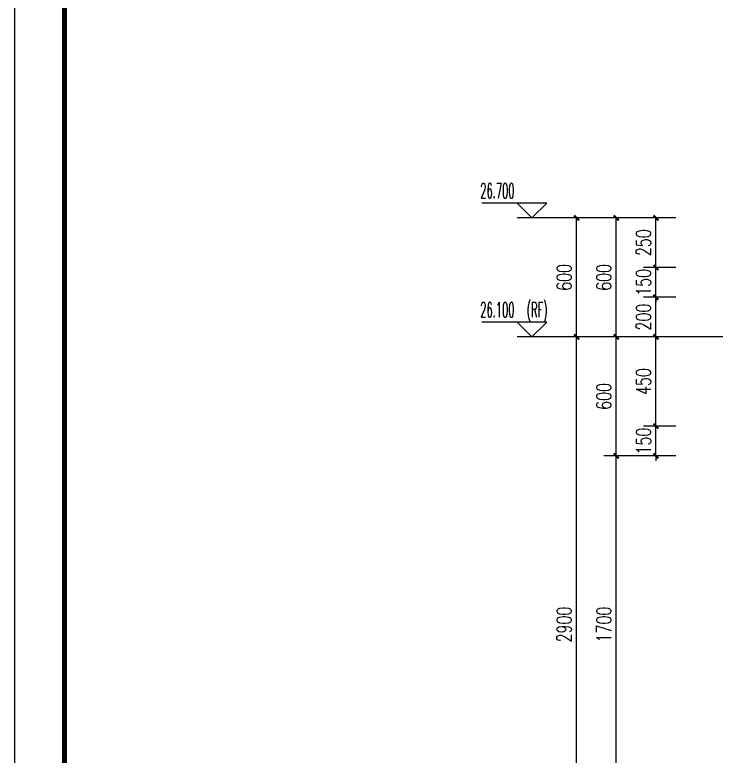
# Model space of a CAD drawing. Extents: x 393367 to 3005760, y 4998 to 826018.
# Drawn here: x 2805555 to 2809088, y 456029 to 459766 of the extents above; entities that cross this region are included whole.
import ezdxf

# ---------------------------------------------------------------- set-up
doc = ezdxf.new("R2010")
doc.units = 0
doc.header["$LTSCALE"] = 1000
doc.linetypes.add('DOTE', pattern=[2.42, 2, -0.2, 0.02, -0.2])
doc.layers.get('0').update_dxf_attribs({"linetype": 'CONTINUOUS'})
doc.layers.get('Defpoints').update_dxf_attribs({"linetype": 'CONTINUOUS'})
for name, color, linetype in [('DIM_ELEV', 3, 'CONTINUOUS'), ('DOTE', 8, 'DOTE'), ('PUB_DIM', 3, 'CONTINUOUS'), ('PUB_TEXT', 7, 'CONTINUOUS'), ('图框', 7, 'CONTINUOUS')]:
    doc.layers.add(name, color=color, linetype=linetype)
doc.layers.add('yichutu', color=7, linetype='CONTINUOUS', true_color=0xffffff, plot=False)
doc.styles.add('_TCH_DIM', font='simplex.shx', dxfattribs={"width": 0.65, "bigfont": 'gbcbig.shx'})
doc.styles.add('_TCH_DIM_T3', font='SIMPLEX', dxfattribs={"width": 0.705882, "bigfont": 'GBCBIG'})
doc.dimstyles.new('_TCH_ARCH&&25', dxfattribs={"dimtxt": 74.375, "dimasz": 25, "dimexe": 62.5, "dimexo": 75, "dimgap": 25, "dimtad": 1, "dimdec": 0, "dimzin": 0, "dimdsep": 46, "dimtxsty": '_TCH_DIM_T3', "dimblk": 'ARCHTICK', "dimcen": 0.09, "dimclrt": 7, "dimazin": 2, "dimtfac": 1, "dimtdec": 0, "dimtix": 1, "dimtmove": 2, "dimatfit": 3, "dimfxl": 1, "dimtolj": 1, "dimtzin": 0, "dimarcsym": 0})

# ---------------------------------------------------------------- blocks, each defined once
blk = doc.blocks.new('GFDDDDRG')
at = {"layer": '图框'}
blk.add_lwpolyline([(923309.8, -107437), (923309.8, -159999.5), (893609.8, -159999.5), (893609.8, -107437)], close=True, dxfattribs=at)
blk.add_lwpolyline([(923309.8, -107437), (923309.8, -159999.5), (893609.8, -159999.5), (893609.8, -107437)], close=True, dxfattribs=at)
at = {"layer": '图框', "const_width": 50}
blk.add_lwpolyline([(894109.8, -159499.5), (922809.8, -159499.5), (922809.8, -108687), (894109.8, -108687)], close=True, dxfattribs=at)
blk = doc.blocks.new('A$C29D55E6B')
at = {"layer": 'DIM_ELEV'}
for p, q in [((-150, 6475), (-478, 6475)), ((-225, 6400), (-300, 6475)), ((-225, 6400), (-150, 6475)), ((200, 6400), (-300, 6400)), ((-150, 5875), (-478, 5875)), ((-225, 5800), (-300, 5875)), ((-225, 5800), (-150, 5875)), ((200, 5800), (-300, 5800))]:
    blk.add_line(p, q, dxfattribs=at)
at = {"layer": 'PUB_TEXT', "style": '_TCH_DIM', "width": 0.494118}
for s, p in [('26.700', (-485.5, 6500)), ('(RF)', (-251.8, 5900)), ('26.100', (-485.5, 5900))]:
    blk.add_text(s, height=74.38, dxfattribs=at).set_placement(p)
blk = doc.blocks.new('_ArchTick')
at = {"color": 0, "linetype": 'ByBlock', "const_width": 0.4}
blk.add_lwpolyline([(-0.5, -0.5), (0.5, 0.5)], dxfattribs=at)
blk = doc.blocks.new('*D1398')
at = {"layer": 'Defpoints', "color": 0, "transparency": 16777216}
for p in [(2808784.7, 458742.7), (2808959.3, 458742.7), (2808959.3, 458492.7)]:
    blk.add_point(p, dxfattribs=at)
at = {"layer": 'PUB_DIM', "color": 0, "lineweight": -2, "transparency": 16777216}
for p, q in [((2808884.3, 458742.7), (2808722.2, 458742.7)), ((2808784.7, 458492.7), (2808784.7, 458742.7)), ((2808884.3, 458492.7), (2808722.2, 458492.7))]:
    blk.add_line(p, q, dxfattribs=at)
at = {"layer": 'PUB_DIM', "color": 0, "lineweight": -2, "transparency": 16777216, "xscale": 25, "yscale": 25, "zscale": 25}
for p, rotation in [((2808784.7, 458742.7), 90), ((2808784.7, 458492.7), 270)]:
    blk.add_blockref('_ArchTick', p, dxfattribs=dict(at, rotation=rotation))
at = {"layer": 'PUB_DIM', "color": 7, "transparency": 16777216, "insert": (2808722.5, 458617.7), "char_height": 74.38, "attachment_point": 5, "rotation": 90, "style": '_TCH_DIM_T3'}
blk.add_mtext('\\A1;250', dxfattribs=at)
blk = doc.blocks.new('*D1399')
at = {"layer": 'Defpoints', "color": 0, "transparency": 16777216}
for p in [(2808784.7, 458492.7), (2808959.3, 458492.7), (2808959.3, 458342.7)]:
    blk.add_point(p, dxfattribs=at)
at = {"layer": 'PUB_DIM', "color": 0, "lineweight": -2, "transparency": 16777216}
for p, q in [((2808784.7, 458492.7), (2808784.7, 458517.7)), ((2808884.3, 458492.7), (2808722.2, 458492.7)), ((2808784.7, 458342.7), (2808784.7, 458492.7)), ((2808884.3, 458342.7), (2808722.2, 458342.7)), ((2808784.7, 458342.7), (2808784.7, 458317.7))]:
    blk.add_line(p, q, dxfattribs=at)
at = {"layer": 'PUB_DIM', "color": 0, "lineweight": -2, "transparency": 16777216, "xscale": 25, "yscale": 25, "zscale": 25}
for p, rotation in [((2808784.7, 458492.7), 270), ((2808784.7, 458342.7), 90)]:
    blk.add_blockref('_ArchTick', p, dxfattribs=dict(at, rotation=rotation))
at = {"layer": 'PUB_DIM', "color": 7, "transparency": 16777216, "insert": (2808722.5, 458417.7), "char_height": 74.38, "attachment_point": 5, "rotation": 90, "style": '_TCH_DIM_T3'}
blk.add_mtext('\\A1;150', dxfattribs=at)
blk = doc.blocks.new('*D1400')
at = {"layer": 'Defpoints', "color": 0, "transparency": 16777216}
for p in [(2808784.7, 458342.7), (2808959.3, 458342.7), (2808959.3, 458142.7)]:
    blk.add_point(p, dxfattribs=at)
at = {"layer": 'PUB_DIM', "color": 0, "lineweight": -2, "transparency": 16777216}
for p, q in [((2808884.3, 458342.7), (2808722.2, 458342.7)), ((2808784.7, 458142.7), (2808784.7, 458342.7)), ((2808884.3, 458142.7), (2808722.2, 458142.7))]:
    blk.add_line(p, q, dxfattribs=at)
at = {"layer": 'PUB_DIM', "color": 0, "lineweight": -2, "transparency": 16777216, "xscale": 25, "yscale": 25, "zscale": 25}
for p, rotation in [((2808784.7, 458342.7), 90), ((2808784.7, 458142.7), 270)]:
    blk.add_blockref('_ArchTick', p, dxfattribs=dict(at, rotation=rotation))
at = {"layer": 'PUB_DIM', "color": 7, "transparency": 16777216, "insert": (2808722.5, 458242.7), "char_height": 74.38, "attachment_point": 5, "rotation": 90, "style": '_TCH_DIM_T3'}
blk.add_mtext('\\A1;200', dxfattribs=at)
blk = doc.blocks.new('*D1401')
at = {"layer": 'Defpoints', "color": 0, "transparency": 16777216}
for p in [(2808784.7, 458142.7), (2808959.3, 458142.7), (2808959.3, 457692.7)]:
    blk.add_point(p, dxfattribs=at)
at = {"layer": 'PUB_DIM', "color": 0, "lineweight": -2, "transparency": 16777216}
for p, q in [((2808884.3, 458142.7), (2808722.2, 458142.7)), ((2808784.7, 457692.7), (2808784.7, 458142.7)), ((2808884.3, 457692.7), (2808722.2, 457692.7))]:
    blk.add_line(p, q, dxfattribs=at)
at = {"layer": 'PUB_DIM', "color": 0, "lineweight": -2, "transparency": 16777216, "xscale": 25, "yscale": 25, "zscale": 25}
for p, rotation in [((2808784.7, 458142.7), 90), ((2808784.7, 457692.7), 270)]:
    blk.add_blockref('_ArchTick', p, dxfattribs=dict(at, rotation=rotation))
at = {"layer": 'PUB_DIM', "color": 7, "transparency": 16777216, "insert": (2808722.5, 457917.7), "char_height": 74.38, "attachment_point": 5, "rotation": 90, "style": '_TCH_DIM_T3'}
blk.add_mtext('\\A1;450', dxfattribs=at)
blk = doc.blocks.new('*D1402')
at = {"layer": 'Defpoints', "color": 0, "transparency": 16777216}
for p in [(2808784.7, 457692.7), (2808959.3, 457692.7), (2808959.3, 457542.7)]:
    blk.add_point(p, dxfattribs=at)
at = {"layer": 'PUB_DIM', "color": 0, "lineweight": -2, "transparency": 16777216}
for p, q in [((2808884.3, 457692.7), (2808722.2, 457692.7)), ((2808784.7, 457692.7), (2808784.7, 457717.7)), ((2808784.7, 457542.7), (2808784.7, 457692.7)), ((2808884.3, 457542.7), (2808722.2, 457542.7)), ((2808784.7, 457542.7), (2808784.7, 457517.7))]:
    blk.add_line(p, q, dxfattribs=at)
at = {"layer": 'PUB_DIM', "color": 0, "lineweight": -2, "transparency": 16777216, "xscale": 25, "yscale": 25, "zscale": 25}
for p, rotation in [((2808784.7, 457692.7), 270), ((2808784.7, 457542.7), 90)]:
    blk.add_blockref('_ArchTick', p, dxfattribs=dict(at, rotation=rotation))
at = {"layer": 'PUB_DIM', "color": 7, "transparency": 16777216, "insert": (2808722.5, 457617.7), "char_height": 74.38, "attachment_point": 5, "rotation": 90, "style": '_TCH_DIM_T3'}
blk.add_mtext('\\A1;150', dxfattribs=at)
blk = doc.blocks.new('*D1426')
at = {"layer": 'Defpoints', "color": 0, "transparency": 16777216}
for p in [(2808584.7, 457542.7), (2808884.7, 457542.7), (2808884.7, 455842.7)]:
    blk.add_point(p, dxfattribs=at)
at = {"layer": 'PUB_DIM', "color": 0, "lineweight": -2, "transparency": 16777216}
for p, q in [((2808809.7, 457542.7), (2808522.2, 457542.7)), ((2808584.7, 455842.7), (2808584.7, 457542.7)), ((2808809.7, 455842.7), (2808522.2, 455842.7))]:
    blk.add_line(p, q, dxfattribs=at)
at = {"layer": 'PUB_DIM', "color": 0, "lineweight": -2, "transparency": 16777216, "xscale": 25, "yscale": 25, "zscale": 25}
for p, rotation in [((2808584.7, 457542.7), 90), ((2808584.7, 455842.7), 270)]:
    blk.add_blockref('_ArchTick', p, dxfattribs=dict(at, rotation=rotation))
at = {"layer": 'PUB_DIM', "color": 7, "transparency": 16777216, "insert": (2808522.5, 456692.7), "char_height": 74.38, "attachment_point": 5, "rotation": 90, "style": '_TCH_DIM_T3'}
blk.add_mtext('\\A1;1700', dxfattribs=at)
blk = doc.blocks.new('*D1427')
at = {"layer": 'Defpoints', "color": 0, "transparency": 16777216}
for p in [(2808584.7, 458142.7), (2808884.7, 458142.7), (2808884.7, 457542.7)]:
    blk.add_point(p, dxfattribs=at)
at = {"layer": 'PUB_DIM', "color": 0, "lineweight": -2, "transparency": 16777216}
for p, q in [((2808809.7, 458142.7), (2808522.2, 458142.7)), ((2808584.7, 457542.7), (2808584.7, 458142.7)), ((2808809.7, 457542.7), (2808522.2, 457542.7))]:
    blk.add_line(p, q, dxfattribs=at)
at = {"layer": 'PUB_DIM', "color": 0, "lineweight": -2, "transparency": 16777216, "xscale": 25, "yscale": 25, "zscale": 25}
for p, rotation in [((2808584.7, 458142.7), 90), ((2808584.7, 457542.7), 270)]:
    blk.add_blockref('_ArchTick', p, dxfattribs=dict(at, rotation=rotation))
at = {"layer": 'PUB_DIM', "color": 7, "transparency": 16777216, "insert": (2808522.5, 457842.7), "char_height": 74.38, "attachment_point": 5, "rotation": 90, "style": '_TCH_DIM_T3'}
blk.add_mtext('\\A1;600', dxfattribs=at)
blk = doc.blocks.new('*D1428')
at = {"layer": 'Defpoints', "color": 0, "transparency": 16777216}
for p in [(2808584.7, 458742.7), (2808884.7, 458742.7), (2808884.7, 458142.7)]:
    blk.add_point(p, dxfattribs=at)
at = {"layer": 'PUB_DIM', "color": 0, "lineweight": -2, "transparency": 16777216}
for p, q in [((2808809.7, 458742.7), (2808522.2, 458742.7)), ((2808584.7, 458142.7), (2808584.7, 458742.7)), ((2808809.7, 458142.7), (2808522.2, 458142.7))]:
    blk.add_line(p, q, dxfattribs=at)
at = {"layer": 'PUB_DIM', "color": 0, "lineweight": -2, "transparency": 16777216, "xscale": 25, "yscale": 25, "zscale": 25}
for p, rotation in [((2808584.7, 458742.7), 90), ((2808584.7, 458142.7), 270)]:
    blk.add_blockref('_ArchTick', p, dxfattribs=dict(at, rotation=rotation))
at = {"layer": 'PUB_DIM', "color": 7, "transparency": 16777216, "insert": (2808522.5, 458442.7), "char_height": 74.38, "attachment_point": 5, "rotation": 90, "style": '_TCH_DIM_T3'}
blk.add_mtext('\\A1;600', dxfattribs=at)
blk = doc.blocks.new('*D1434')
at = {"layer": 'Defpoints', "color": 0, "transparency": 16777216}
for p in [(2808384.7, 458142.7), (2808884.7, 458142.7), (2808884.7, 455242.7)]:
    blk.add_point(p, dxfattribs=at)
at = {"layer": 'PUB_DIM', "color": 0, "lineweight": -2, "transparency": 16777216}
for p, q in [((2808809.7, 458142.7), (2808322.2, 458142.7)), ((2808384.7, 455242.7), (2808384.7, 458142.7)), ((2808809.7, 455242.7), (2808322.2, 455242.7))]:
    blk.add_line(p, q, dxfattribs=at)
at = {"layer": 'PUB_DIM', "color": 0, "lineweight": -2, "transparency": 16777216, "xscale": 25, "yscale": 25, "zscale": 25}
for p, rotation in [((2808384.7, 458142.7), 90), ((2808384.7, 455242.7), 270)]:
    blk.add_blockref('_ArchTick', p, dxfattribs=dict(at, rotation=rotation))
at = {"layer": 'PUB_DIM', "color": 7, "transparency": 16777216, "insert": (2808322.5, 456692.7), "char_height": 74.38, "attachment_point": 5, "rotation": 90, "style": '_TCH_DIM_T3'}
blk.add_mtext('\\A1;2900', dxfattribs=at)
blk = doc.blocks.new('*D1435')
at = {"layer": 'Defpoints', "color": 0, "transparency": 16777216}
for p in [(2808384.7, 458742.7), (2808884.7, 458742.7), (2808884.7, 458142.7)]:
    blk.add_point(p, dxfattribs=at)
at = {"layer": 'PUB_DIM', "color": 0, "lineweight": -2, "transparency": 16777216}
for p, q in [((2808809.7, 458742.7), (2808322.2, 458742.7)), ((2808384.7, 458142.7), (2808384.7, 458742.7)), ((2808809.7, 458142.7), (2808322.2, 458142.7))]:
    blk.add_line(p, q, dxfattribs=at)
at = {"layer": 'PUB_DIM', "color": 0, "lineweight": -2, "transparency": 16777216, "xscale": 25, "yscale": 25, "zscale": 25}
for p, rotation in [((2808384.7, 458742.7), 90), ((2808384.7, 458142.7), 270)]:
    blk.add_blockref('_ArchTick', p, dxfattribs=dict(at, rotation=rotation))
at = {"layer": 'PUB_DIM', "color": 7, "transparency": 16777216, "insert": (2808322.5, 458442.7), "char_height": 74.38, "attachment_point": 5, "rotation": 90, "style": '_TCH_DIM_T3'}
blk.add_mtext('\\A1;600', dxfattribs=at)
blk = doc.blocks.new('yct-525-297-26250-14850-50-3002')
at = {"layer": 'yichutu', "color": 7, "true_color": 0xffffff}
blk.add_lwpolyline([(0, 0), (0, 14850), (26250, 14850), (26250, 0)], close=True, dxfattribs=at)

msp = doc.modelspace()

# ---------------------------------------------------------------- linework, layer by layer
at = {"layer": 'DOTE', "linetype": 'DOTE', "ltscale": 0.2}
msp.add_line((2812053.37347, 458142.70355), (2808884.65439, 458142.70355), dxfattribs=at)

# ---------------------------------------------------------------- block references
at = {"xscale": 0.5, "yscale": 0.5, "zscale": 0.5}
msp.add_blockref('GFDDDDRG', (2358749.86148, 518369.20917), dxfattribs=at)
msp.add_blockref('A$C29D55E6B', (2808384.65439, 452342.70355))
at = {"layer": 'yichutu', "rotation": 270}
msp.add_blockref('yct-525-297-26250-14850-50-3002', (2805554.75106, 464650.72831), dxfattribs=at)

# ---------------------------------------------------------------- dimensions: what is measured, and where the dimension line sits
at = {"layer": 'PUB_DIM'}
for p1, p2, distance, picture, middle in [((2808884.65439, 458142.70355), (2808884.65439, 458742.70355), 500, '*D1435', (2808322.46689, 458442.70355)), ((2808884.65439, 458142.70355), (2808884.65439, 458742.70355), 300, '*D1428', (2808522.46689, 458442.70355)), ((2808959.26516, 458492.705), (2808959.26516, 458742.70355), 174.61077, '*D1398', (2808722.46689, 458617.70428)), ((2808959.26516, 458342.70418), (2808959.26516, 458492.705), 174.61077, '*D1399', (2808722.46689, 458417.70459)), ((2808959.26516, 458142.70355), (2808959.26516, 458342.70418), 174.61077, '*D1400', (2808722.46689, 458242.70387)), ((2808884.65439, 455242.70355), (2808884.65439, 458142.70355), 500, '*D1434', (2808322.46689, 456692.70355)), ((2808884.65439, 457542.69542), (2808884.65439, 458142.70355), 300, '*D1427', (2808522.46689, 457842.69949)), ((2808959.26516, 457692.70355), (2808959.26516, 458142.70355), 174.61077, '*D1401', (2808722.46689, 457917.70355)), ((2808959.26516, 457542.70355), (2808959.26516, 457692.70355), 174.61077, '*D1402', (2808722.46689, 457617.70355)), ((2808884.65439, 455842.70355), (2808884.65439, 457542.69542), 300, '*D1426', (2808522.46689, 456692.69949))]:
    dim = msp.add_aligned_dim(p1=p1, p2=p2, distance=distance, dimstyle='_TCH_ARCH&&25', dxfattribs=at)
    dim.commit()
    dim.dimension.update_dxf_attribs({"geometry": picture, "text_midpoint": middle})

doc.saveas('drawing.dxf')
